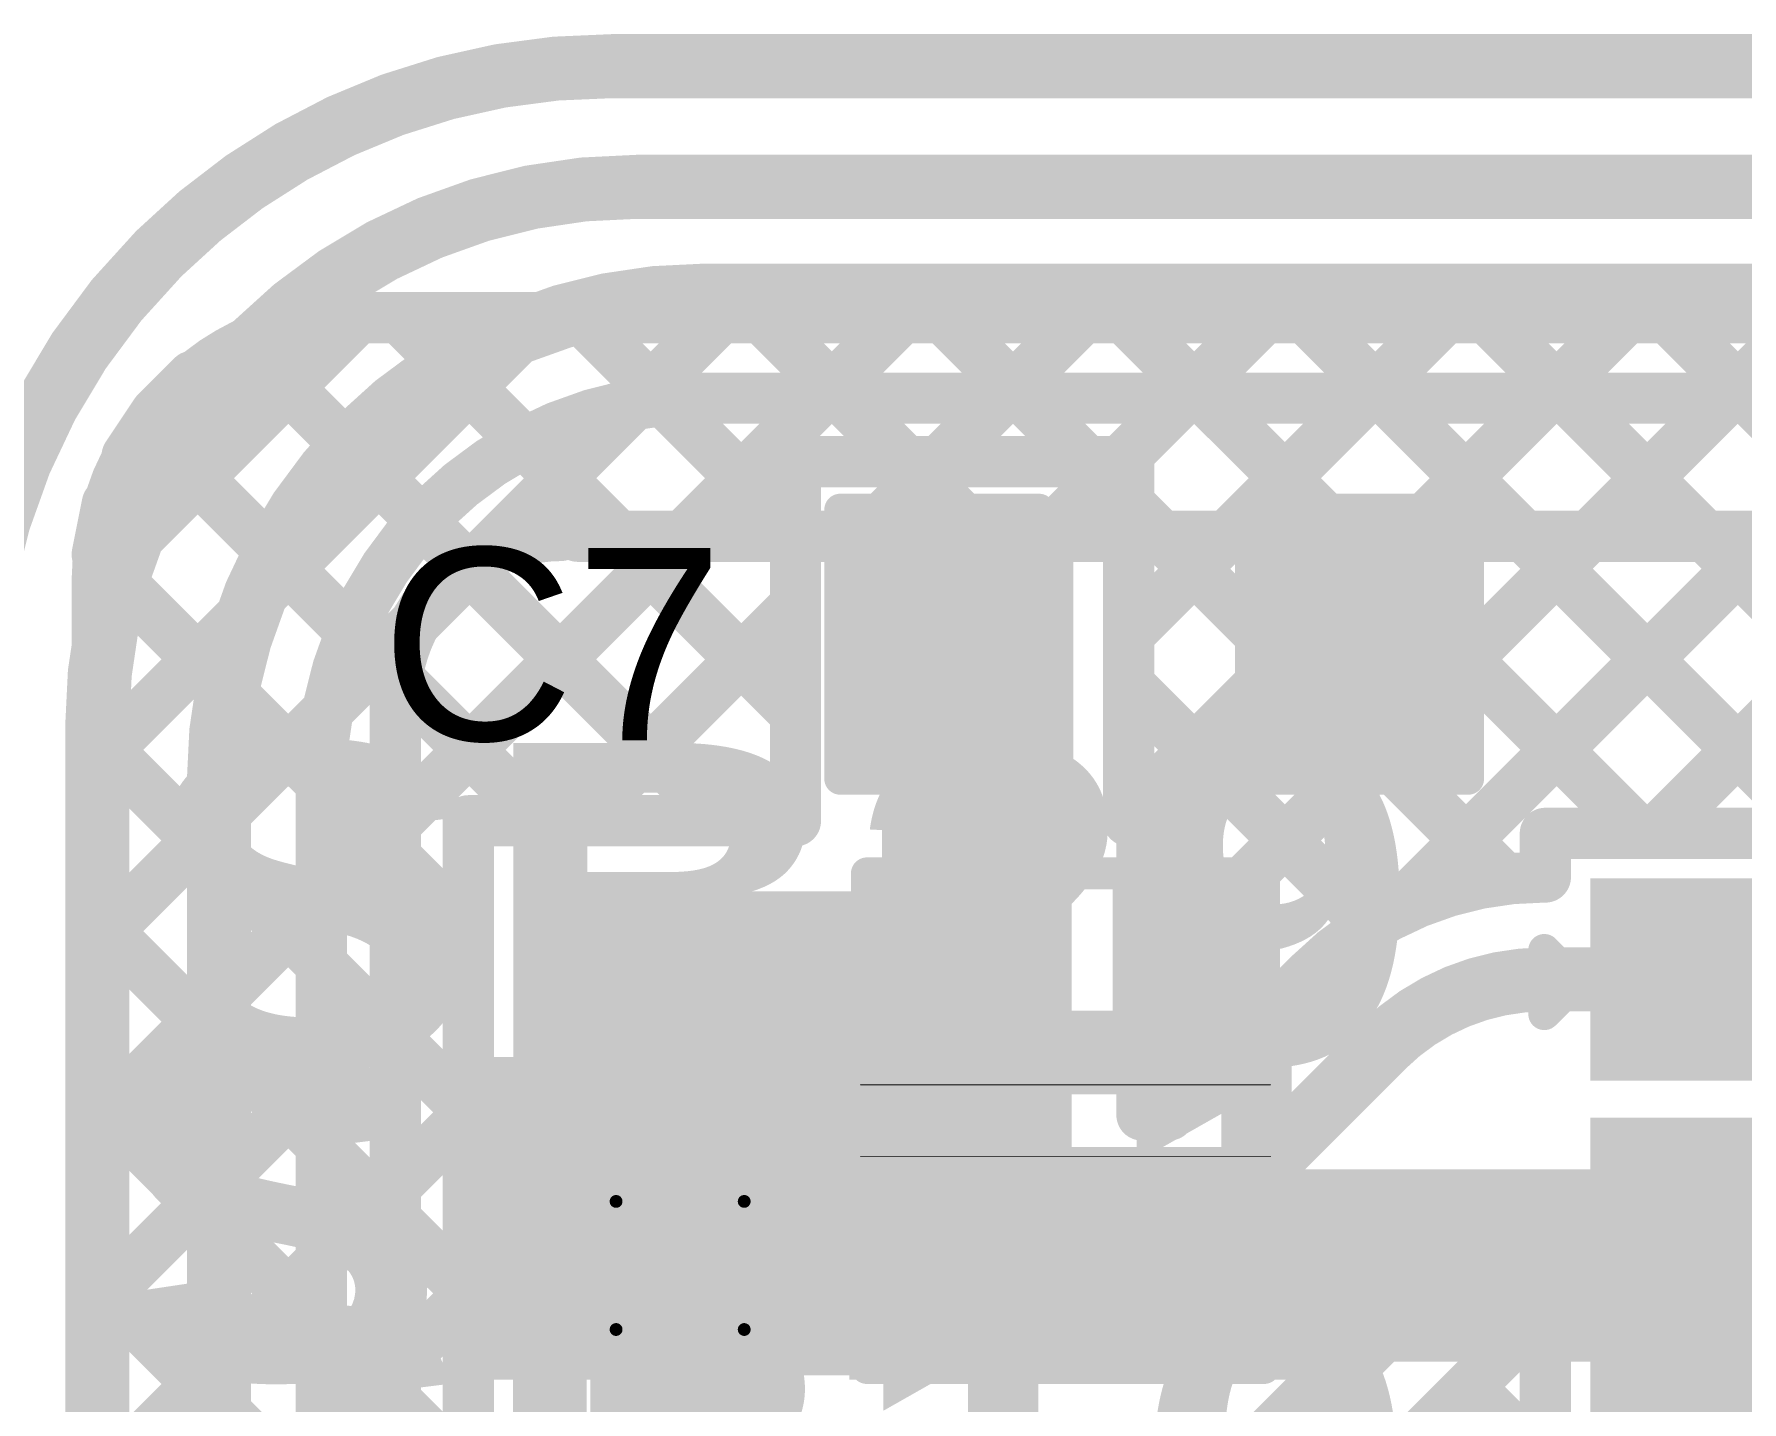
# Model space of a CAD drawing. Header units: inches. Extents: x -17 to 443, y -40 to 218.
# Drawn here: x 85.15 to 91.93, y 156.56 to 161.98 of the extents above; entities that cross this region are included whole.
import ezdxf

# ---------------------------------------------------------------- set-up
doc = ezdxf.new("R2010")
doc.units = ezdxf.units.IN
for name, color, linetype in [('Board Outline', 216, 'Continuous'), ('Bottom Layer', 5, 'Continuous'), ('Drill Drawing', 1, 'Continuous'), ('Fabrication', 76, 'Continuous'), ('Top Layer', 1, 'Continuous'), ('Top Overlay', 2, 'Continuous'), ('Top Paste', 8, 'Continuous'), ('Top Solder', 216, 'Continuous'), ('Via Holes', 16, 'Continuous')]:
    doc.layers.add(name, color=color, linetype=linetype)
doc.styles.add('Arial', font='', dxfattribs={"height": 0.2})
doc.styles.add('Arial Black_Bold', font='', dxfattribs={"height": 0.2})
doc.styles.get('Arial').set_extended_font_data('Arial')
doc.styles.get('Arial Black_Bold').set_extended_font_data('Arial Black', bold=True)

# ---------------------------------------------------------------- blocks, each defined once
blk = doc.blocks.new('S______B______0402_11')
at = {"layer": 'Top Layer'}
for points in [[(-0.6985, -0.3175), (-0.6985, 0.3175), (-0.2412999999999999, 0.3175), (-0.2413, -0.3175)], [(0.2412999999999999, -0.3175), (0.2413, 0.3175), (0.6985, 0.3175), (0.6985, -0.3175)]]:
    blk.add_hatch(color=1, dxfattribs=at).paths.add_polyline_path(points)
at = {"layer": 'Top Paste'}
for points in [[(-0.6985, -0.3175), (-0.6985, 0.3175), (-0.2412999999999999, 0.3175), (-0.2413, -0.3175)], [(0.2412999999999999, -0.3175), (0.2413, 0.3175), (0.6985, 0.3175), (0.6985, -0.3175)]]:
    blk.add_hatch(color=8, dxfattribs=at).paths.add_polyline_path(points)
at = {"layer": 'Top Solder'}
for points in [[(-0.75350116, -0.37250116), (-0.75350116, 0.37250116), (-0.1862988399999999, 0.37250116), (-0.18629884, -0.37250116)], [(0.1862988399999999, -0.37250116), (0.18629884, 0.37250116), (0.75350116, 0.37250116), (0.75350116, -0.37250116)]]:
    blk.add_hatch(color=216, dxfattribs=at).paths.add_polyline_path(points)
at = {"layer": 'Top Overlay'}
for points, const_width in [([(0.7874, 0.4064), (-0.7874, 0.4064)], 0.127), ([(-0.7874, 0.4064), (-0.7874, -0.4064)], 0.127), ([(0.7874, 0.4064), (0.7874, -0.4064)], 0.127), ([(0.7874, -0.4064), (-0.7874, -0.4064)], 0.127), ([(0.8128, -0.4318), (-0.8127974599999999, -0.4318)], 0.0032258)]:
    blk.add_lwpolyline(points, dxfattribs=dict(at, const_width=const_width))
for points, const_width in [([(-0.8191499999999999, 0.4064, 1), (-0.7556499999999999, 0.4064, 1)], 0.0635), ([(-0.8191499999999999, 0.4064, 1), (-0.7556499999999999, 0.4064, 1)], 0.0635), ([(0.7556499999999999, 0.4064, 1), (0.8191499999999999, 0.4064, 1)], 0.0635), ([(0.7556499999999999, 0.4064, 1), (0.8191499999999999, 0.4064, 1)], 0.0635), ([(-0.8191499999999999, -0.4064, 1), (-0.7556499999999999, -0.4064, 1)], 0.0635), ([(-0.8191499999999999, -0.4064, 1), (-0.7556499999999999, -0.4064, 1)], 0.0635), ([(0.7556499999999999, -0.4064, 1), (0.8191499999999999, -0.4064, 1)], 0.0635), ([(0.7556499999999999, -0.4064, 1), (0.8191499999999999, -0.4064, 1)], 0.0635), ([(-0.8136026399999999, -0.4318, 1), (-0.81199228, -0.4318, 1)], 0.0016129), ([(0.8119948199999999, -0.4318, 1), (0.81360518, -0.4318, 1)], 0.0016129)]:
    blk.add_lwpolyline(points, format="xyb", close=True, dxfattribs=dict(at, const_width=const_width))
at = {"layer": 'Top Overlay', "style": 'Arial Black_Bold'}
blk.add_text('SB11', height=1.27, rotation=-180, dxfattribs=at).set_placement((3.80616968, 0.4427321599999999))
blk = doc.blocks.new('SOT_23_5_28')
at = {"layer": 'Top Layer'}
for points in [[(-1.85000011, 1.25000004), (-0.74999977, 1.25000004), (-0.74999977, 0.65000124), (-1.85000011, 0.65000124)], [(0.74999977, 1.25000004), (1.85000011, 1.25000004), (1.85000011, 0.65000124), (0.74999977, 0.65000124)], [(-1.85000011, 0.2999994), (-0.74999977, 0.2999994), (-0.74999977, -0.2999994), (-1.85000011, -0.2999994)], [(-1.85000011, -0.65000124), (-0.74999977, -0.65000124), (-0.74999977, -1.25000004), (-1.85000011, -1.25000004)], [(0.74999977, -0.65000124), (1.85000011, -0.65000124), (1.85000011, -1.25000004), (0.74999977, -1.25000004)]]:
    blk.add_hatch(color=1, dxfattribs=at).paths.add_polyline_path(points)
at = {"layer": 'Top Paste'}
for points in [[(-1.85000011, 1.25000004), (-0.74999977, 1.25000004), (-0.74999977, 0.65000124), (-1.85000011, 0.65000124)], [(0.74999977, 1.25000004), (1.85000011, 1.25000004), (1.85000011, 0.65000124), (0.74999977, 0.65000124)], [(-1.85000011, 0.2999994), (-0.74999977, 0.2999994), (-0.74999977, -0.2999994), (-1.85000011, -0.2999994)], [(-1.85000011, -0.65000124), (-0.74999977, -0.65000124), (-0.74999977, -1.25000004), (-1.85000011, -1.25000004)], [(0.74999977, -0.65000124), (1.85000011, -0.65000124), (1.85000011, -1.25000004), (0.74999977, -1.25000004)]]:
    blk.add_hatch(color=8, dxfattribs=at).paths.add_polyline_path(points)
at = {"layer": 'Top Solder'}
for points in [[(-1.95160011, 1.35160004), (-0.6483997699999999, 1.35160004), (-0.6483997699999999, 0.54840124), (-1.95160011, 0.54840124)], [(0.6483997699999999, 1.35160004), (1.95160011, 1.35160004), (1.95160011, 0.54840124), (0.6483997699999999, 0.54840124)], [(-1.95160011, 0.4015993999999999), (-0.6483997699999999, 0.4015993999999999), (-0.6483997699999999, -0.4015993999999999), (-1.95160011, -0.4015993999999999)], [(-1.95160011, -0.54840124), (-0.6483997699999999, -0.54840124), (-0.6483997699999999, -1.35160004), (-1.95160011, -1.35160004)], [(0.6483997699999999, -0.54840124), (1.95160011, -0.54840124), (1.95160011, -1.35160004), (0.6483997699999999, -1.35160004)]]:
    blk.add_hatch(color=216, dxfattribs=at).paths.add_polyline_path(points)
at = {"layer": 'Top Overlay', "const_width": 0.127}
for points in [[(-0.87900256, 1.4986), (0.8735974400000001, 1.4986)], [(-0.87900256, 1.3986002), (-0.87900256, 1.4986)], [(0.8735974400000001, 1.3986002), (0.8735974400000001, 1.4986)], [(-2.1336, 1.0668), (-2.0066, 0.9397999999999999)], [(-2.1336, 0.8128), (-2.1336, 1.0668)], [(-2.1336, 0.8128), (-2.0066, 0.9397999999999999)], [(0.88000078, -0.41800018), (0.88000078, 0.43999912)], [(-0.87900256, -1.4986), (-0.87900256, -1.3986002)], [(0.8735974400000001, -1.4986), (0.8735974400000001, -1.3986002)], [(-0.87900256, -1.4986), (0.8735974400000001, -1.4986)]]:
    blk.add_lwpolyline(points, dxfattribs=at)
at = {"layer": 'Top Overlay', "const_width": 0.0635}
for points in [[(-0.9107525599999998, 1.4986, 1), (-0.8472525599999999, 1.4986, 1)], [(-0.9107525599999998, 1.4986, 1), (-0.8472525599999999, 1.4986, 1)], [(0.84184744, 1.4986, 1), (0.9053474399999999, 1.4986, 1)], [(0.84184744, 1.4986, 1), (0.9053474399999999, 1.4986, 1)], [(-0.9107525599999998, 1.3986002, 1), (-0.8472525599999999, 1.3986002, 1)], [(0.84184744, 1.3986002, 1), (0.9053474399999999, 1.3986002, 1)], [(-2.16535, 1.0668, 1), (-2.10185, 1.0668, 1)], [(-2.16535, 1.0668, 1), (-2.10185, 1.0668, 1)], [(-2.03835, 0.9397999999999999, 1), (-1.97485, 0.9397999999999999, 1)], [(-2.03835, 0.9397999999999999, 1), (-1.97485, 0.9397999999999999, 1)], [(-2.16535, 0.8128, 1), (-2.10185, 0.8128, 1)], [(-2.16535, 0.8128, 1), (-2.10185, 0.8128, 1)], [(0.84825078, 0.43999912, 1), (0.91175078, 0.43999912, 1)], [(0.84825078, -0.41800018, 1), (0.91175078, -0.41800018, 1)], [(-0.9107525599999998, -1.3986002, 1), (-0.8472525599999999, -1.3986002, 1)], [(0.84184744, -1.3986002, 1), (0.9053474399999999, -1.3986002, 1)], [(-0.9107525599999998, -1.4986, 1), (-0.8472525599999999, -1.4986, 1)], [(-0.9107525599999998, -1.4986, 1), (-0.8472525599999999, -1.4986, 1)], [(0.84184744, -1.4986, 1), (0.9053474399999999, -1.4986, 1)], [(0.84184744, -1.4986, 1), (0.9053474399999999, -1.4986, 1)]]:
    blk.add_lwpolyline(points, format="xyb", close=True, dxfattribs=at)
blk = doc.blocks.new('S______B______0402_138')
at = {"layer": 'Top Layer'}
for points in [[(-0.6985, -0.3175), (-0.6985, 0.3175), (-0.2412999999999999, 0.3175), (-0.2413, -0.3175)], [(0.2412999999999999, -0.3175), (0.2413, 0.3175), (0.6985, 0.3175), (0.6985, -0.3175)]]:
    blk.add_hatch(color=1, dxfattribs=at).paths.add_polyline_path(points)
at = {"layer": 'Top Paste'}
for points in [[(-0.6985, -0.3175), (-0.6985, 0.3175), (-0.2412999999999999, 0.3175), (-0.2413, -0.3175)], [(0.2412999999999999, -0.3175), (0.2413, 0.3175), (0.6985, 0.3175), (0.6985, -0.3175)]]:
    blk.add_hatch(color=8, dxfattribs=at).paths.add_polyline_path(points)
at = {"layer": 'Top Solder'}
for points in [[(-0.75350116, -0.37250116), (-0.75350116, 0.37250116), (-0.1862988399999999, 0.37250116), (-0.18629884, -0.37250116)], [(0.1862988399999999, -0.37250116), (0.18629884, 0.37250116), (0.75350116, 0.37250116), (0.75350116, -0.37250116)]]:
    blk.add_hatch(color=216, dxfattribs=at).paths.add_polyline_path(points)
at = {"layer": 'Top Overlay'}
for points, const_width in [([(-0.7874, 0.4064), (0.7874, 0.4064)], 0.127), ([(-0.7874, -0.4064), (-0.7874, 0.4064)], 0.127), ([(0.7874, -0.4064), (0.7874, 0.4064)], 0.127), ([(-0.7874, -0.4064), (0.7874, -0.4064)], 0.127), ([(-0.8128, -0.4318), (0.8127974599999999, -0.4318)], 0.0032258)]:
    blk.add_lwpolyline(points, dxfattribs=dict(at, const_width=const_width))
for points, const_width in [([(-0.8191499999999999, 0.4064, 1), (-0.7556499999999999, 0.4064, 1)], 0.0635), ([(-0.8191499999999999, 0.4064, 1), (-0.7556499999999999, 0.4064, 1)], 0.0635), ([(0.7556499999999999, 0.4064, 1), (0.8191499999999999, 0.4064, 1)], 0.0635), ([(0.7556499999999999, 0.4064, 1), (0.8191499999999999, 0.4064, 1)], 0.0635), ([(-0.8191499999999999, -0.4064, 1), (-0.7556499999999999, -0.4064, 1)], 0.0635), ([(-0.8191499999999999, -0.4064, 1), (-0.7556499999999999, -0.4064, 1)], 0.0635), ([(0.7556499999999999, -0.4064, 1), (0.8191499999999999, -0.4064, 1)], 0.0635), ([(0.7556499999999999, -0.4064, 1), (0.8191499999999999, -0.4064, 1)], 0.0635), ([(-0.81360518, -0.4318, 1), (-0.8119948199999999, -0.4318, 1)], 0.0016129), ([(0.81199228, -0.4318, 1), (0.8136026399999999, -0.4318, 1)], 0.0016129)]:
    blk.add_lwpolyline(points, format="xyb", close=True, dxfattribs=dict(at, const_width=const_width))
blk = doc.blocks.new('C___0603_257')
at = {"layer": 'Top Layer'}
for points in [[(-0.3809999999999999, 0.4445), (-0.3810000000000001, -0.4445), (-1.143, -0.4445), (-1.143, 0.4445)], [(1.143, 0.4445), (1.143, -0.4445), (0.3809999999999999, -0.4445), (0.3810000000000001, 0.4445)]]:
    blk.add_hatch(color=1, dxfattribs=at).paths.add_polyline_path(points)
at = {"layer": 'Top Paste'}
for points in [[(-0.3809999999999999, 0.4445), (-0.3810000000000001, -0.4445), (-1.143, -0.4445), (-1.143, 0.4445)], [(1.143, 0.4445), (1.143, -0.4445), (0.3809999999999999, -0.4445), (0.3810000000000001, 0.4445)]]:
    blk.add_hatch(color=8, dxfattribs=at).paths.add_polyline_path(points)
at = {"layer": 'Top Solder'}
for points in [[(-0.3210001199999999, 0.5044998799999999), (-0.3210001200000001, -0.50449988), (-1.20299988, -0.5044998799999999), (-1.20299988, 0.50449988)], [(1.20299988, 0.5044998799999999), (1.20299988, -0.50449988), (0.3210001199999999, -0.5044998799999999), (0.3210001200000001, 0.50449988)]]:
    blk.add_hatch(color=216, dxfattribs=at).paths.add_polyline_path(points)
at = {"layer": 'Top Overlay', "const_width": 0.127}
for points in [[(-1.2446, -0.5334), (-1.2446, 0.5334)], [(-1.2446, 0.5334), (-0.4571999999999999, 0.5334)], [(0.4571999999999999, 0.5334), (1.2446, 0.5334)], [(1.2446, -0.5334), (1.2446, 0.5334)], [(-1.2446, -0.5334), (-0.4571999999999999, -0.5334)], [(0.4571999999999999, -0.5334), (1.2446, -0.5334)]]:
    blk.add_lwpolyline(points, dxfattribs=at)
at = {"layer": 'Top Overlay', "const_width": 0.0635}
for points in [[(-1.27635, 0.5334, 1), (-1.21285, 0.5334, 1)], [(-1.27635, 0.5334, 1), (-1.21285, 0.5334, 1)], [(-0.4889499999999999, 0.5334, 1), (-0.42545, 0.5334, 1)], [(0.42545, 0.5334, 1), (0.4889499999999999, 0.5334, 1)], [(1.21285, 0.5334, 1), (1.27635, 0.5334, 1)], [(1.21285, 0.5334, 1), (1.27635, 0.5334, 1)], [(-1.27635, -0.5334, 1), (-1.21285, -0.5334, 1)], [(-1.27635, -0.5334, 1), (-1.21285, -0.5334, 1)], [(-0.4889499999999999, -0.5334, 1), (-0.42545, -0.5334, 1)], [(0.42545, -0.5334, 1), (0.4889499999999999, -0.5334, 1)], [(1.21285, -0.5334, 1), (1.27635, -0.5334, 1)], [(1.21285, -0.5334, 1), (1.27635, -0.5334, 1)]]:
    blk.add_lwpolyline(points, format="xyb", close=True, dxfattribs=at)

msp = doc.modelspace()

# ---------------------------------------------------------------- hatches: boundary and pattern name
at = {"layer": 'Bottom Layer'}
h = msp.add_hatch(color=5, dxfattribs=at)
edge = h.paths.add_edge_path()
edge.add_arc((87.71589771999999, 157.10027), 0.2999994, 0, 360)
at = {"layer": 'Top Layer'}
msp.add_hatch(color=1, dxfattribs=at).paths.add_polyline_path([(87.15557371999999, 156.66518832), (89.26771579999999, 156.66518832), (89.26771579999999, 158.58446312), (87.15557371999999, 158.58446312)])
h = msp.add_hatch(color=1, dxfattribs=at)
edge = h.paths.add_edge_path()
edge.add_arc((87.71589771999999, 157.10027), 0.2999994, 0, 360)
at = {"layer": 'Via Holes'}
h = msp.add_hatch(color=7, dxfattribs=at)
edge = h.paths.add_edge_path()
edge.add_arc((87.71589771999999, 157.10027), 0.1499997, 0, 360)

# ---------------------------------------------------------------- linework, layer by layer
at = {"layer": 'Board Outline', "const_width": 0.127}
for points in [[(85.64865014, 161.11287056, -0.198912367379658), (87.44386118, 161.8564708)], [(84.90435394, 159.31598058, -0.198912367379658), (85.64865014, 161.11287056)]]:
    msp.add_lwpolyline(points, format="xyb", dxfattribs=at)
msp.add_lwpolyline([(87.44386118, 161.8564708), (92.08491362, 161.8564708)], dxfattribs=at)
at = {"layer": 'Board Outline', "const_width": 0.0635}
for points in [[(87.41211118, 161.8564708, 1), (87.47561118, 161.8564708, 1)], [(87.41211118, 161.8564708, 1), (87.47561118, 161.8564708, 1)], [(85.61690014, 161.11287056, 1), (85.68040013999999, 161.11287056, 1)], [(85.61690014, 161.11287056, 1), (85.68040013999999, 161.11287056, 1)]]:
    msp.add_lwpolyline(points, format="xyb", close=True, dxfattribs=at)
at = {"layer": 'Bottom Layer'}
for points, const_width in [([(85.40449772, 159.10568636), (87.15828136, 160.85947)], 0.2032), ([(85.40452058, 159.82413044), (86.43983474, 160.8594446)], 0.2032), ([(86.44685783999999, 160.85947), (94.39171875999999, 160.85947)], 0.2032), ([(86.6025954, 160.85947), (87.46988855999999, 159.99217684)], 0.2032), ([(86.93414414, 159.91691156), (87.87670257999999, 160.85947)], 0.2032), ([(87.32101662, 160.85947), (88.18830469999999, 159.99218192)], 0.2032), ([(87.72783317999999, 159.99217938), (88.5951238, 160.85947)], 0.2032), ([(88.03943783999999, 160.85947), (88.90672337999999, 159.99218446)], 0.2032), ([(88.44625694, 159.99218192), (89.31354501999999, 160.85947)], 0.2032), ([(88.75785906, 160.85947), (89.62513951999999, 159.99218954)], 0.2032), ([(89.16468323999999, 159.992187), (90.03196623999999, 160.85947)], 0.2032), ([(89.47628028, 160.85947), (90.3435582, 159.99219208)], 0.2032), ([(89.883107, 159.99218954), (90.75038746, 160.85947)], 0.2032), ([(90.1947015, 160.85947), (91.06197434, 159.99219716)], 0.2032), ([(90.6015333, 159.99219462), (91.46880868, 160.85947)], 0.2032), ([(90.91312271999999, 160.85947), (91.78039301999999, 159.9921997)], 0.2032), ([(91.31995706, 159.99219716), (92.18722989999999, 160.85947)], 0.2032), ([(91.63154394, 160.85947), (92.49880916, 159.99220478)], 0.2032), ([(85.98974928, 160.7538949), (86.86765202, 159.87599216)], 0.2032), ([(85.63719981999999, 160.48157134), (85.78238875999999, 160.62676028)], 0.2032), ([(85.52312841999999, 160.31084778), (85.63719981999999, 160.48157134)], 0.2032), ([(85.60015646, 160.4250665), (86.59337774, 159.43184522)], 0.2032), ([(85.40449517999998, 159.91976906), (85.44455351999999, 160.12115042)], 0.2032), ([(87.31029527999999, 159.99217684), (96.90856919999999, 159.99222764)], 0.2032), ([(85.40772605999999, 159.89907568), (86.58631145999999, 158.72049028)], 0.2032), ([(85.40449772, 154.02499548), (85.40449772, 159.8171048)], 0.2032), ([(85.40449772, 154.02499548), (85.40449772, 159.8171048)], 0.2032), ([(85.40449772, 158.38726514), (86.66470856, 159.64747598)], 0.2032), ([(86.58630638, 155.4358588), (86.58631145999999, 159.33547254)], 0.2032), ([(85.40449772, 159.1838828), (86.58630892, 158.0020716)], 0.2032), ([(85.40449772, 157.66884392), (86.58631145999999, 158.85065766)], 0.2032), ([(85.40449772, 158.46546158), (86.58630892, 157.28365038)], 0.2032), ([(85.40449772, 156.9504227), (86.58630892, 158.1322339)], 0.2032), ([(85.40449772, 157.74704036), (86.58630892, 156.56522916)], 0.2032), ([(85.40449772, 156.23200148), (86.58630892, 157.41381268)], 0.2032), ([(87.71589771999999, 157.10027), (96.93873424, 157.10027)], 0.7619999999999999), ([(85.40449772, 157.02861914), (86.58630638, 155.84681048)], 0.2032), ([(85.40449772, 155.51358026), (86.58630892, 156.69539146)], 0.2032)]:
    msp.add_lwpolyline(points, dxfattribs=dict(at, const_width=const_width))
at = {"layer": 'Bottom Layer', "const_width": 0.2032}
for points in [[(86.24432585999999, 160.83960212, -0.0483778138955558), (86.44457946, 160.85946492)], [(86.04886524, 160.78049632, -0.0486870133613458), (86.24266724, 160.83927192)], [(85.86780642, 160.68383408, -0.0488768431472529), (86.04706183999998, 160.77974956)], [(85.48397178, 160.21631406, -0.148237221109719), (85.8676972, 160.68376296)], [(85.40449772, 159.81710988, -0.0984089282695155), (85.4837127, 160.21568922)], [(86.97471302, 159.93691914, -0.052184667661703), (87.10510138, 159.9800712)], [(87.10510138, 159.9800712, -0.0521842091016199), (87.24159843999999, 159.99529342)], [(86.85608232, 159.86770414, -0.0521848807511441), (86.97471302, 159.93691914)], [(86.75435532, 159.77542848, -0.0521842617416438), (86.85608232, 159.86770414)], [(86.67393383999999, 159.66409266, -0.0521843571345277), (86.75435532, 159.77542848)], [(86.61831038, 159.5385176, -0.0521843458859258), (86.67393383999999, 159.66409266)], [(86.58988778, 159.40414652, -0.05218431240815), (86.61831038, 159.5385176)]]:
    msp.add_lwpolyline(points, format="xyb", dxfattribs=at)
at = {"layer": 'Bottom Layer'}
for points, const_width in [([(86.38903474, 160.8594446, 1), (86.49063474, 160.8594446, 1)], 0.1016), ([(86.39377945999999, 160.85946492, 1), (86.49537946, 160.85946492, 1)], 0.1016), ([(86.39605784, 160.85947, 1), (86.49765784, 160.85947, 1)], 0.1016), ([(86.5517954, 160.85947, 1), (86.6533954, 160.85947, 1)], 0.1016), ([(87.10748136, 160.85947, 1), (87.20908136, 160.85947, 1)], 0.1016), ([(87.27021662, 160.85947, 1), (87.37181661999999, 160.85947, 1)], 0.1016), ([(87.82590257999999, 160.85947, 1), (87.92750258, 160.85947, 1)], 0.1016), ([(87.98863784, 160.85947, 1), (88.09023784, 160.85947, 1)], 0.1016), ([(88.54432379999999, 160.85947, 1), (88.64592379999999, 160.85947, 1)], 0.1016), ([(88.70705905999999, 160.85947, 1), (88.80865906, 160.85947, 1)], 0.1016), ([(89.26274502, 160.85947, 1), (89.36434501999999, 160.85947, 1)], 0.1016), ([(89.42548027999999, 160.85947, 1), (89.52708027999999, 160.85947, 1)], 0.1016), ([(89.98116624, 160.85947, 1), (90.08276624, 160.85947, 1)], 0.1016), ([(90.1439015, 160.85947, 1), (90.2455015, 160.85947, 1)], 0.1016), ([(90.69958745999999, 160.85947, 1), (90.80118746, 160.85947, 1)], 0.1016), ([(90.86232272, 160.85947, 1), (90.96392271999999, 160.85947, 1)], 0.1016), ([(91.41800868, 160.85947, 1), (91.51960867999999, 160.85947, 1)], 0.1016), ([(91.58074393999999, 160.85947, 1), (91.68234394, 160.85947, 1)], 0.1016), ([(86.19186724, 160.83927192, 1), (86.29346724, 160.83927192, 1)], 0.1016), ([(86.19352586, 160.83960212, 1), (86.29512586, 160.83960212, 1)], 0.1016), ([(85.93894928, 160.7538949, 1), (86.04054928, 160.7538949, 1)], 0.1016), ([(85.99626184, 160.77974956, 1), (86.09786184, 160.77974956, 1)], 0.1016), ([(85.99806524, 160.78049632, 1), (86.09966524, 160.78049632, 1)], 0.1016), ([(85.8168972, 160.68376296, 1), (85.91849719999999, 160.68376296, 1)], 0.1016), ([(85.81700642, 160.68383408, 1), (85.91860641999999, 160.68383408, 1)], 0.1016), ([(85.73158876, 160.62676028, 1), (85.83318876, 160.62676028, 1)], 0.1016), ([(85.58639982, 160.48157134, 1), (85.68799982, 160.48157134, 1)], 0.1016), ([(85.58639982, 160.48157134, 1), (85.68799982, 160.48157134, 1)], 0.1016), ([(85.54935646, 160.4250665, 1), (85.65095645999999, 160.4250665, 1)], 0.1016), ([(85.47232842, 160.31084778, 1), (85.57392841999999, 160.31084778, 1)], 0.1016), ([(85.43291269999999, 160.21568922, 1), (85.5345127, 160.21568922, 1)], 0.1016), ([(85.43317178, 160.21631406, 1), (85.53477178, 160.21631406, 1)], 0.1016), ([(85.39375351999999, 160.12115042, 1), (85.49535352, 160.12115042, 1)], 0.1016), ([(87.05430138, 159.9800712, 1), (87.15590137999999, 159.9800712, 1)], 0.1016), ([(87.05430138, 159.9800712, 1), (87.15590137999999, 159.9800712, 1)], 0.1016), ([(87.19079844, 159.99529342, 1), (87.29239843999999, 159.99529342, 1)], 0.1016), ([(87.25949528, 159.99217684, 1), (87.36109528, 159.99217684, 1)], 0.1016), ([(87.41908855999999, 159.99217684, 1), (87.52068856, 159.99217684, 1)], 0.1016), ([(87.67703318, 159.99217938, 1), (87.77863318, 159.99217938, 1)], 0.1016), ([(88.1375047, 159.99218192, 1), (88.2391047, 159.99218192, 1)], 0.1016), ([(88.39545694, 159.99218192, 1), (88.49705694, 159.99218192, 1)], 0.1016), ([(88.85592338, 159.99218446, 1), (88.95752338, 159.99218446, 1)], 0.1016), ([(89.11388323999999, 159.992187, 1), (89.21548324, 159.992187, 1)], 0.1016), ([(89.57433952, 159.99218954, 1), (89.67593952, 159.99218954, 1)], 0.1016), ([(89.832307, 159.99218954, 1), (89.93390699999999, 159.99218954, 1)], 0.1016), ([(90.2927582, 159.99219208, 1), (90.3943582, 159.99219208, 1)], 0.1016), ([(90.55073329999999, 159.99219462, 1), (90.6523333, 159.99219462, 1)], 0.1016), ([(91.01117434, 159.99219716, 1), (91.11277433999999, 159.99219716, 1)], 0.1016), ([(91.26915705999998, 159.99219716, 1), (91.37075705999999, 159.99219716, 1)], 0.1016), ([(91.72959302, 159.9921997, 1), (91.83119301999999, 159.9921997, 1)], 0.1016), ([(85.35369518, 159.91976906, 1), (85.45529518, 159.91976906, 1)], 0.1016), ([(86.88334413999999, 159.91691156, 1), (86.98494414, 159.91691156, 1)], 0.1016), ([(86.92391301999999, 159.93691914, 1), (87.02551301999999, 159.93691914, 1)], 0.1016), ([(86.92391301999999, 159.93691914, 1), (87.02551301999999, 159.93691914, 1)], 0.1016), ([(85.35692605999999, 159.89907568, 1), (85.45852606, 159.89907568, 1)], 0.1016), ([(86.80528232, 159.86770414, 1), (86.90688232, 159.86770414, 1)], 0.1016), ([(86.80528232, 159.86770414, 1), (86.90688232, 159.86770414, 1)], 0.1016), ([(86.81685202, 159.87599216, 1), (86.91845201999999, 159.87599216, 1)], 0.1016), ([(85.35369771999999, 159.81710988, 1), (85.45529771999999, 159.81710988, 1)], 0.1016), ([(85.35369771999999, 159.8171048, 1), (85.45529771999999, 159.8171048, 1)], 0.1016), ([(85.35369771999999, 159.8171048, 1), (85.45529771999999, 159.8171048, 1)], 0.1016), ([(85.35372058, 159.82413044, 1), (85.45532058, 159.82413044, 1)], 0.1016), ([(86.70355531999999, 159.77542848, 1), (86.80515532, 159.77542848, 1)], 0.1016), ([(86.70355531999999, 159.77542848, 1), (86.80515532, 159.77542848, 1)], 0.1016), ([(86.61390855999998, 159.64747598, 1), (86.71550855999999, 159.64747598, 1)], 0.1016), ([(86.62313384, 159.66409266, 1), (86.72473384, 159.66409266, 1)], 0.1016), ([(86.62313384, 159.66409266, 1), (86.72473384, 159.66409266, 1)], 0.1016), ([(86.56751038, 159.5385176, 1), (86.66911038, 159.5385176, 1)], 0.1016), ([(86.56751038, 159.5385176, 1), (86.66911038, 159.5385176, 1)], 0.1016), ([(86.54257774, 159.43184522, 1), (86.64417773999999, 159.43184522, 1)], 0.1016), ([(86.53908778, 159.40414652, 1), (86.64068778, 159.40414652, 1)], 0.1016), ([(86.53551146, 159.33547254, 1), (86.63711146, 159.33547254, 1)], 0.1016), ([(85.35369771999999, 159.1838828, 1), (85.45529771999999, 159.1838828, 1)], 0.1016), ([(85.35369771999999, 159.10568636, 1), (85.45529771999999, 159.10568636, 1)], 0.1016), ([(86.53551146, 158.85065766, 1), (86.63711146, 158.85065766, 1)], 0.1016), ([(86.53551146, 158.72049028, 1), (86.63711146, 158.72049028, 1)], 0.1016), ([(85.35369771999999, 158.46546158, 1), (85.45529771999999, 158.46546158, 1)], 0.1016), ([(85.35369771999999, 158.38726514, 1), (85.45529771999999, 158.38726514, 1)], 0.1016), ([(86.53550892, 158.1322339, 1), (86.63710892, 158.1322339, 1)], 0.1016), ([(86.53550892, 158.0020716, 1), (86.63710892, 158.0020716, 1)], 0.1016), ([(85.35369771999999, 157.74704036, 1), (85.45529771999999, 157.74704036, 1)], 0.1016), ([(85.35369771999999, 157.66884392, 1), (85.45529771999999, 157.66884392, 1)], 0.1016), ([(86.53550892, 157.41381268, 1), (86.63710892, 157.41381268, 1)], 0.1016), ([(87.52539772, 157.10027, 1), (87.90639772, 157.10027, 1)], 0.3809999999999999), ([(86.53550892, 157.28365038, 1), (86.63710892, 157.28365038, 1)], 0.1016), ([(85.35369771999999, 157.02861914, 1), (85.45529771999999, 157.02861914, 1)], 0.1016), ([(85.35369771999999, 156.9504227, 1), (85.45529771999999, 156.9504227, 1)], 0.1016), ([(86.53550892, 156.69539146, 1), (86.63710892, 156.69539146, 1)], 0.1016), ([(86.53550892, 156.56522916, 1), (86.63710892, 156.56522916, 1)], 0.1016)]:
    msp.add_lwpolyline(points, format="xyb", close=True, dxfattribs=dict(at, const_width=const_width))
at = {"layer": 'Drill Drawing', "const_width": 0.0508}
for points in [[(87.46189772, 157.35427), (87.96989771999999, 157.35427)], [(87.46189772, 156.84627), (87.46189772, 157.35427)], [(87.96989771999999, 156.84627), (87.96989771999999, 157.35427)], [(87.46189772, 156.84627), (87.96989771999999, 156.84627)]]:
    msp.add_lwpolyline(points, dxfattribs=at)
at = {"layer": 'Drill Drawing', "const_width": 0.0254}
for points in [[(87.44919771999999, 157.35427, 1), (87.47459772, 157.35427, 1)], [(87.44919771999999, 157.35427, 1), (87.47459772, 157.35427, 1)], [(87.95719772, 157.35427, 1), (87.98259771999999, 157.35427, 1)], [(87.95719772, 157.35427, 1), (87.98259771999999, 157.35427, 1)], [(87.44919771999999, 156.84627, 1), (87.47459772, 156.84627, 1)], [(87.44919771999999, 156.84627, 1), (87.47459772, 156.84627, 1)], [(87.95719772, 156.84627, 1), (87.98259771999999, 156.84627, 1)], [(87.95719772, 156.84627, 1), (87.98259771999999, 156.84627, 1)]]:
    msp.add_lwpolyline(points, format="xyb", close=True, dxfattribs=at)
at = {"layer": 'Fabrication', "const_width": 0.254}
for points in [[(85.64865014, 161.11287056, -0.198912367379658), (87.44386118, 161.8564708)], [(84.90435394, 159.31598058, -0.198912367379658), (85.64865014, 161.11287056)]]:
    msp.add_lwpolyline(points, format="xyb", dxfattribs=at)
msp.add_lwpolyline([(87.44386118, 161.8564708), (92.08491362, 161.8564708)], dxfattribs=at)
at = {"layer": 'Fabrication', "const_width": 0.127}
for points in [[(87.38036118, 161.8564708, 1), (87.50736117999999, 161.8564708, 1)], [(87.38036118, 161.8564708, 1), (87.50736117999999, 161.8564708, 1)], [(85.58515014, 161.11287056, 1), (85.71215014, 161.11287056, 1)], [(85.58515014, 161.11287056, 1), (85.71215014, 161.11287056, 1)]]:
    msp.add_lwpolyline(points, format="xyb", close=True, dxfattribs=at)
at = {"layer": 'Top Layer'}
for points, const_width in [([(85.40449772, 159.2401438, -0.4142135623730951), (87.54227094, 161.37791702)], 0.254), ([(85.88709772, 159.0283332, -0.4142135623730951), (87.80488154, 160.94611702)], 0.254), ([(86.29349771999999, 159.0283332, -0.4142135623730951), (87.80488154, 160.53971702)], 0.2032), ([(90.2146913, 158.25702664, -0.198722891921458), (91.14240852, 158.64090192)], 0.2032), ([(90.50185099999999, 157.96944784, -0.1987229143080081), (91.14240852, 158.23450192)], 0.254), ([(90.50138363999999, 157.96898048, -0.0001822490500377), (90.50185099999999, 157.96944784)], 0.254), ([(90.74941972, 157.10027, -0.198912367379658), (91.19419404, 157.28450128)], 0.254), ([(91.03678769999999, 156.81290202, -0.1434630849081762), (91.14660714, 156.87295524)], 0.2032)]:
    msp.add_lwpolyline(points, format="xyb", dxfattribs=dict(at, const_width=const_width))
for points, const_width in [([(87.54227094, 161.37791702), (92.28978747999999, 161.37791702)], 0.254), ([(87.80488154, 160.94611702), (92.68928883999999, 160.94611702)], 0.254), ([(91.57850366, 158.81390132), (93.42551292, 160.66091058)], 0.2032), ([(86.29349771999999, 158.55784392), (88.27537081999999, 160.53971702)], 0.2032), ([(86.31831097999999, 159.3010784), (87.53213634, 160.51490376)], 0.2032), ([(87.64886204, 160.53164236), (88.17309772, 160.00740668)], 0.2032), ([(87.80488154, 160.53971702), (92.68928883999999, 160.53971702)], 0.2032), ([(88.35920859999999, 160.53971702), (88.61095562, 160.28797)], 0.2032), ([(88.74204502, 160.28797), (88.99379203999999, 160.53971702)], 0.2032), ([(89.07762982, 160.53971702), (89.32937684, 160.28797)], 0.2032), ([(89.46046623999999, 160.28797), (89.71221326, 160.53971702)], 0.2032), ([(89.49389771999999, 158.88455904), (91.14905569999999, 160.53971702)], 0.2032), ([(89.49389771999999, 159.60298026), (90.43063448, 160.53971702)], 0.2032), ([(89.5471158, 158.2193559), (91.86747692, 160.53971702)], 0.2032), ([(89.79605104, 160.53971702), (91.52186674, 158.81390132)], 0.2032), ([(90.51447225999999, 160.53971702), (92.24028795999999, 158.81390132)], 0.2032), ([(90.54150039999999, 158.49531928), (92.58589813999998, 160.53971702)], 0.2032), ([(91.23289348, 160.53971702), (93.5997874, 158.1728231)], 0.2032), ([(91.9513147, 160.53971702), (93.74660702, 158.7444247)], 0.2032), ([(87.0979081, 160.36417508), (88.17309772, 159.28898546)], 0.2032), ([(88.17309772, 160.28797), (89.49389771999999, 160.28797)], 0.2032), ([(88.17309772, 158.86386312), (88.17309772, 160.28797)], 0.2032), ([(89.49389771999999, 158.86386312), (89.49389771999999, 160.28797)], 0.2032), ([(89.49389771999999, 160.12344912), (90.98581752, 158.63152932)], 0.2032), ([(86.6923336, 160.05132836), (87.87979884, 158.86386312)], 0.2032), ([(88.83349772, 158.31762088), (88.83349772, 159.56407)], 0.635), ([(87.31793814, 158.86386312), (88.17309772, 159.7190227)], 0.2032), ([(86.41148326, 159.61375748), (87.16137762, 158.86386312)], 0.2032), ([(89.49389771999999, 159.4050279), (90.45336239999999, 158.44556322)], 0.2032), ([(85.40449772, 139.68230382), (85.40449772, 159.2401438)], 0.254), ([(85.88709772, 152.23179866), (85.88709772, 159.0283332)], 0.254), ([(86.29349771999999, 152.23179866), (86.29349771999999, 159.0283332)], 0.2032), ([(86.29349771999999, 159.0133218), (86.87617372, 158.4306458)], 0.2032), ([(88.03635936, 158.86386312), (88.17309772, 159.00060148)], 0.2032), ([(86.87617372, 158.86386312), (88.17309772, 158.86386312)], 0.2032), ([(86.87617372, 156.81758832), (86.87617372, 158.86386312)], 0.2032), ([(89.5471158, 157.69717), (89.5471158, 158.86386312)], 0.2032), ([(91.14660714, 158.81390132), (92.80541002, 158.81390132)], 0.2032), ([(91.14660714, 158.64090192), (91.14660714, 158.81390132)], 0.2032), ([(89.5471158, 158.6333886), (90.0690858, 158.1114186)], 0.2032), ([(88.78283995999999, 158.26696312), (88.83349772, 158.31762088)], 0.635), ([(86.29349771999999, 157.8394227), (86.87617372, 158.4220987)], 0.2032), ([(86.29349771999999, 158.29490058), (86.87617372, 157.71222458)], 0.2032), ([(88.21164476, 157.70132036), (88.75893348, 158.24860908)], 0.3048), ([(89.65483719999999, 157.69717), (90.21366259999999, 158.2559954)], 0.2032), ([(91.14240852, 158.23450192), (91.97600857999998, 158.23450192)], 0.254), ([(89.84558612, 157.31318296), (90.50138363999999, 157.96898048)], 0.254), ([(89.5471158, 157.91496738), (89.70987646, 157.75220926)], 0.2032), ([(88.21164476, 157.62482572), (88.21164476, 157.70132036)], 0.3048), ([(86.29349771999999, 157.12100148), (86.87617372, 157.70367748)], 0.2032), ([(87.70149337999999, 157.11467434), (88.21164476, 157.62482572)], 0.3048), ([(89.5471158, 157.69717), (89.65483719999999, 157.69717)], 0.2032), ([(86.29349771999999, 157.57647936), (86.87617372, 156.99380336)], 0.2032), ([(87.74129772, 141.89806012), (87.74129772, 157.07487)], 0.7619999999999999), ([(91.19419404, 157.28450128), (91.97600857999998, 157.28450128)], 0.254), ([(87.30797371999999, 156.81758832), (87.60505974, 157.11467434)], 0.3048), ([(87.60505974, 157.11467434), (87.70149337999999, 157.11467434)], 0.3048), ([(87.71589771999999, 157.10027), (87.74129772, 157.07487)], 0.3048), ([(87.71589771999999, 157.10027), (87.72710419999999, 157.11147648)], 0.254), ([(87.72710419999999, 157.11147648), (88.75893348, 157.11147648)], 0.254), ([(88.77013996, 157.12268296), (88.77648995999999, 157.12903296)], 0.3048), ([(88.75893348, 157.11147648), (88.77013996, 157.12268296)], 0.254), ([(89.83497908, 156.18582936), (90.74941972, 157.10027)], 0.254), ([(86.29349771999999, 156.40258026), (86.87617372, 156.98525626)], 0.2032), ([(86.29349771999999, 156.85805814), (87.08089772, 156.07065814)], 0.2032), ([(91.14660714, 156.70510188), (91.14660714, 156.87295524)], 0.2032), ([(91.14660714, 156.70510188), (91.14660714, 156.87295524)], 0.2032), ([(86.87617372, 156.38578832), (86.87617372, 156.81758832)], 0.2032), ([(90.22186425999999, 155.99797858), (91.03643464, 156.81254896)], 0.2032), ([(91.14660714, 155.75510124), (91.14660714, 156.70510188)], 0.2032), ([(90.8429857, 156.61910002), (91.14660714, 156.31547604)], 0.2032)]:
    msp.add_lwpolyline(points, dxfattribs=dict(at, const_width=const_width))
for points, const_width in [([(87.47877093999999, 161.37791702, 1), (87.60577094, 161.37791702, 1)], 0.127), ([(87.47877093999999, 161.37791702, 1), (87.60577094, 161.37791702, 1)], 0.127), ([(87.74138153999999, 160.94611702, 1), (87.86838154, 160.94611702, 1)], 0.127), ([(87.74138153999999, 160.94611702, 1), (87.86838154, 160.94611702, 1)], 0.127), ([(87.48133634, 160.51490376, 1), (87.58293633999999, 160.51490376, 1)], 0.1016), ([(87.59806204, 160.53164236, 1), (87.69966203999999, 160.53164236, 1)], 0.1016), ([(87.75408153999999, 160.53971702, 1), (87.85568153999999, 160.53971702, 1)], 0.1016), ([(87.75408153999999, 160.53971702, 1), (87.85568153999999, 160.53971702, 1)], 0.1016), ([(88.22457082, 160.53971702, 1), (88.32617082, 160.53971702, 1)], 0.1016), ([(88.30840859999999, 160.53971702, 1), (88.4100086, 160.53971702, 1)], 0.1016), ([(88.94299204, 160.53971702, 1), (89.04459204, 160.53971702, 1)], 0.1016), ([(89.02682982, 160.53971702, 1), (89.12842982, 160.53971702, 1)], 0.1016), ([(89.66141325999999, 160.53971702, 1), (89.76301326, 160.53971702, 1)], 0.1016), ([(89.74525104, 160.53971702, 1), (89.84685103999999, 160.53971702, 1)], 0.1016), ([(90.37983448, 160.53971702, 1), (90.48143447999999, 160.53971702, 1)], 0.1016), ([(90.46367226, 160.53971702, 1), (90.56527226, 160.53971702, 1)], 0.1016), ([(91.0982557, 160.53971702, 1), (91.1998557, 160.53971702, 1)], 0.1016), ([(91.18209348, 160.53971702, 1), (91.28369348, 160.53971702, 1)], 0.1016), ([(91.81667691999999, 160.53971702, 1), (91.91827692, 160.53971702, 1)], 0.1016), ([(91.90051469999999, 160.53971702, 1), (92.00211469999999, 160.53971702, 1)], 0.1016), ([(87.0471081, 160.36417508, 1), (87.1487081, 160.36417508, 1)], 0.1016), ([(88.12229771999999, 160.28797, 1), (88.22389772, 160.28797, 1)], 0.1016), ([(88.12229771999999, 160.28797, 1), (88.22389772, 160.28797, 1)], 0.1016), ([(88.56015561999999, 160.28797, 1), (88.66175562, 160.28797, 1)], 0.1016), ([(88.69124502, 160.28797, 1), (88.79284502, 160.28797, 1)], 0.1016), ([(89.27857684, 160.28797, 1), (89.38017683999999, 160.28797, 1)], 0.1016), ([(89.40966623999999, 160.28797, 1), (89.51126624, 160.28797, 1)], 0.1016), ([(89.44309772, 160.28797, 1), (89.54469771999999, 160.28797, 1)], 0.1016), ([(89.44309772, 160.28797, 1), (89.54469771999999, 160.28797, 1)], 0.1016), ([(89.44309772, 160.12344912, 1), (89.54469771999999, 160.12344912, 1)], 0.1016), ([(86.64153359999999, 160.05132836, 1), (86.7431336, 160.05132836, 1)], 0.1016), ([(88.12229771999999, 160.00740668, 1), (88.22389772, 160.00740668, 1)], 0.1016), ([(88.67474771999998, 159.56407, 1), (88.99224772, 159.56407, 1)], 0.3175), ([(88.12229771999999, 159.7190227, 1), (88.22389772, 159.7190227, 1)], 0.1016), ([(86.36068325999999, 159.61375748, 1), (86.46228325999999, 159.61375748, 1)], 0.1016), ([(89.44309772, 159.60298026, 1), (89.54469771999999, 159.60298026, 1)], 0.1016), ([(89.44309772, 159.4050279, 1), (89.54469771999999, 159.4050279, 1)], 0.1016), ([(86.26751098, 159.3010784, 1), (86.36911097999999, 159.3010784, 1)], 0.1016), ([(85.34099772, 159.2401438, 1), (85.46799772, 159.2401438, 1)], 0.127), ([(85.34099772, 159.2401438, 1), (85.46799772, 159.2401438, 1)], 0.127), ([(88.12229771999999, 159.28898546, 1), (88.22389772, 159.28898546, 1)], 0.1016), ([(85.82359772, 159.0283332, 1), (85.95059772, 159.0283332, 1)], 0.127), ([(85.82359772, 159.0283332, 1), (85.95059772, 159.0283332, 1)], 0.127), ([(86.24269772, 159.0283332, 1), (86.34429772, 159.0283332, 1)], 0.1016), ([(86.24269772, 159.0283332, 1), (86.34429772, 159.0283332, 1)], 0.1016), ([(86.24269772, 159.0133218, 1), (86.34429772, 159.0133218, 1)], 0.1016), ([(88.12229771999999, 159.00060148, 1), (88.22389772, 159.00060148, 1)], 0.1016), ([(86.82537372, 158.86386312, 1), (86.92697372, 158.86386312, 1)], 0.1016), ([(86.82537372, 158.86386312, 1), (86.92697372, 158.86386312, 1)], 0.1016), ([(87.11057761999999, 158.86386312, 1), (87.21217761999999, 158.86386312, 1)], 0.1016), ([(87.26713814, 158.86386312, 1), (87.36873814, 158.86386312, 1)], 0.1016), ([(87.82899884, 158.86386312, 1), (87.93059883999999, 158.86386312, 1)], 0.1016), ([(87.98555936, 158.86386312, 1), (88.08715935999999, 158.86386312, 1)], 0.1016), ([(88.12229771999999, 158.86386312, 1), (88.22389772, 158.86386312, 1)], 0.1016), ([(88.12229771999999, 158.86386312, 1), (88.22389772, 158.86386312, 1)], 0.1016), ([(89.44309772, 158.88455904, 1), (89.54469771999999, 158.88455904, 1)], 0.1016), ([(89.44309772, 158.86386312, 1), (89.54469771999999, 158.86386312, 1)], 0.1016), ([(89.4963158, 158.86386312, 1), (89.5979158, 158.86386312, 1)], 0.1016), ([(91.09580713999999, 158.81390132, 1), (91.19740714, 158.81390132, 1)], 0.1016), ([(91.09580713999999, 158.81390132, 1), (91.19740714, 158.81390132, 1)], 0.1016), ([(91.47106674, 158.81390132, 1), (91.57266673999999, 158.81390132, 1)], 0.1016), ([(91.52770366, 158.81390132, 1), (91.62930366, 158.81390132, 1)], 0.1016), ([(89.4963158, 158.6333886, 1), (89.5979158, 158.6333886, 1)], 0.1016), ([(90.93501752, 158.63152932, 1), (91.03661752, 158.63152932, 1)], 0.1016), ([(91.09160852, 158.64090192, 1), (91.19320852, 158.64090192, 1)], 0.1016), ([(91.09580713999999, 158.64090192, 1), (91.19740714, 158.64090192, 1)], 0.1016), ([(86.24269772, 158.55784392, 1), (86.34429772, 158.55784392, 1)], 0.1016), ([(88.62408996, 158.26696312, 1), (88.94158995999999, 158.26696312, 1)], 0.3175), ([(88.67474771999998, 158.31762088, 1), (88.99224772, 158.31762088, 1)], 0.3175), ([(88.67474771999998, 158.31762088, 1), (88.99224772, 158.31762088, 1)], 0.3175), ([(90.4907004, 158.49531928, 1), (90.59230039999998, 158.49531928, 1)], 0.1016), ([(86.82537372, 158.4306458, 1), (86.92697372, 158.4306458, 1)], 0.1016), ([(86.82537372, 158.4220987, 1), (86.92697372, 158.4220987, 1)], 0.1016), ([(90.4025624, 158.44556322, 1), (90.5041624, 158.44556322, 1)], 0.1016), ([(86.24269772, 158.29490058, 1), (86.34429772, 158.29490058, 1)], 0.1016), ([(88.68273348, 158.24860908, 1), (88.83513348, 158.24860908, 1)], 0.1524), ([(89.4963158, 158.2193559, 1), (89.5979158, 158.2193559, 1)], 0.1016), ([(90.1628626, 158.2559954, 1), (90.2644626, 158.2559954, 1)], 0.1016), ([(90.16389129999999, 158.25702664, 1), (90.2654913, 158.25702664, 1)], 0.1016), ([(91.07890852, 158.23450192, 1), (91.20590852, 158.23450192, 1)], 0.127), ([(91.07890852, 158.23450192, 1), (91.20590852, 158.23450192, 1)], 0.127), ([(91.91250858, 158.23450192, 1), (92.03950858, 158.23450192, 1)], 0.127), ([(90.01828579999999, 158.1114186, 1), (90.11988579999999, 158.1114186, 1)], 0.1016), ([(90.43788364, 157.96898048, 1), (90.56488363999999, 157.96898048, 1)], 0.127), ([(90.43788364, 157.96898048, 1), (90.56488363999999, 157.96898048, 1)], 0.127), ([(90.438351, 157.96944784, 1), (90.56535099999999, 157.96944784, 1)], 0.127), ([(90.438351, 157.96944784, 1), (90.56535099999999, 157.96944784, 1)], 0.127), ([(89.4963158, 157.91496738, 1), (89.5979158, 157.91496738, 1)], 0.1016), ([(86.24269772, 157.8394227, 1), (86.34429772, 157.8394227, 1)], 0.1016), ([(88.13544476, 157.70132036, 1), (88.28784475999998, 157.70132036, 1)], 0.1524), ([(88.13544476, 157.70132036, 1), (88.28784475999998, 157.70132036, 1)], 0.1524), ([(89.65907646, 157.75220926, 1), (89.76067646, 157.75220926, 1)], 0.1016), ([(86.82537372, 157.71222458, 1), (86.92697372, 157.71222458, 1)], 0.1016), ([(86.82537372, 157.70367748, 1), (86.92697372, 157.70367748, 1)], 0.1016), ([(88.13544476, 157.62482572, 1), (88.28784475999998, 157.62482572, 1)], 0.1524), ([(88.13544476, 157.62482572, 1), (88.28784475999998, 157.62482572, 1)], 0.1524), ([(89.4963158, 157.69717, 1), (89.5979158, 157.69717, 1)], 0.1016), ([(89.4963158, 157.69717, 1), (89.5979158, 157.69717, 1)], 0.1016), ([(89.6040372, 157.69717, 1), (89.7056372, 157.69717, 1)], 0.1016), ([(89.6040372, 157.69717, 1), (89.7056372, 157.69717, 1)], 0.1016), ([(86.24269772, 157.57647936, 1), (86.34429772, 157.57647936, 1)], 0.1016), ([(87.55079771999999, 157.07487, 1), (87.93179771999999, 157.07487, 1)], 0.3809999999999999), ([(89.78208612, 157.31318296, 1), (89.90908612, 157.31318296, 1)], 0.127), ([(91.13069404, 157.28450128, 1), (91.25769403999999, 157.28450128, 1)], 0.127), ([(91.13069404, 157.28450128, 1), (91.25769403999999, 157.28450128, 1)], 0.127), ([(91.91250858, 157.28450128, 1), (92.03950858, 157.28450128, 1)], 0.127), ([(87.52885973999999, 157.11467434, 1), (87.68125974, 157.11467434, 1)], 0.1524), ([(87.52885973999999, 157.11467434, 1), (87.68125974, 157.11467434, 1)], 0.1524), ([(87.62529338, 157.11467434, 1), (87.77769337999999, 157.11467434, 1)], 0.1524), ([(87.62529338, 157.11467434, 1), (87.77769337999999, 157.11467434, 1)], 0.1524), ([(87.63969772, 157.10027, 1), (87.79209771999999, 157.10027, 1)], 0.1524), ([(87.6636042, 157.11147648, 1), (87.79060419999999, 157.11147648, 1)], 0.127), ([(87.6636042, 157.11147648, 1), (87.79060419999999, 157.11147648, 1)], 0.127), ([(88.69393996, 157.12268296, 1), (88.84633996, 157.12268296, 1)], 0.1524), ([(88.70028995999999, 157.12903296, 1), (88.85268995999999, 157.12903296, 1)], 0.1524), ([(88.69543347999999, 157.11147648, 1), (88.82243348, 157.11147648, 1)], 0.127), ([(88.69543347999999, 157.11147648, 1), (88.82243348, 157.11147648, 1)], 0.127), ([(88.70663996, 157.12268296, 1), (88.83363996, 157.12268296, 1)], 0.127), ([(86.24269772, 157.12100148, 1), (86.34429772, 157.12100148, 1)], 0.1016), ([(87.66509771999999, 157.07487, 1), (87.81749771999999, 157.07487, 1)], 0.1524), ([(87.65239772, 157.10027, 1), (87.77939771999999, 157.10027, 1)], 0.127), ([(90.68591971999999, 157.10027, 1), (90.81291972, 157.10027, 1)], 0.127), ([(90.68591971999999, 157.10027, 1), (90.81291972, 157.10027, 1)], 0.127), ([(86.82537372, 156.99380336, 1), (86.92697372, 156.99380336, 1)], 0.1016), ([(86.82537372, 156.98525626, 1), (86.92697372, 156.98525626, 1)], 0.1016), ([(86.24269772, 156.85805814, 1), (86.34429772, 156.85805814, 1)], 0.1016), ([(87.23177372, 156.81758832, 1), (87.38417371999999, 156.81758832, 1)], 0.1524), ([(91.09580713999999, 156.87295524, 1), (91.19740714, 156.87295524, 1)], 0.1016), ([(91.09580713999999, 156.87295524, 1), (91.19740714, 156.87295524, 1)], 0.1016), ([(91.09580713999999, 156.87295524, 1), (91.19740714, 156.87295524, 1)], 0.1016), ([(86.82537372, 156.81758832, 1), (86.92697372, 156.81758832, 1)], 0.1016), ([(86.82537372, 156.81758832, 1), (86.92697372, 156.81758832, 1)], 0.1016), ([(90.98563464, 156.81254896, 1), (91.08723464, 156.81254896, 1)], 0.1016), ([(90.9859877, 156.81290202, 1), (91.0875877, 156.81290202, 1)], 0.1016), ([(91.09580713999999, 156.70510188, 1), (91.19740714, 156.70510188, 1)], 0.1016), ([(91.09580713999999, 156.70510188, 1), (91.19740714, 156.70510188, 1)], 0.1016), ([(91.09580713999999, 156.70510188, 1), (91.19740714, 156.70510188, 1)], 0.1016), ([(90.79218569999999, 156.61910002, 1), (90.8937857, 156.61910002, 1)], 0.1016)]:
    msp.add_lwpolyline(points, format="xyb", close=True, dxfattribs=dict(at, const_width=const_width))

# ---------------------------------------------------------------- block references
for name, p in [('C___0603_257', (89.59549772, 159.56407)), ('SOT_23_5_28', (93.27600852, 157.28450128)), ('S______B______0402_138', (89.24396172, 158.24860908))]:
    msp.add_blockref(name, p)
at = {"rotation": 180}
msp.add_blockref('S______B______0402_11', (89.24396172, 157.10027), dxfattribs=at)

# ---------------------------------------------------------------- texts
at = {"layer": 'Top Overlay'}
for s, height, style, p in [('C7', 0.7619999999999999, 'Arial', (86.52805402, 159.18319446)), ('SB29', 1.27, 'Arial Black_Bold', (85.56479204, 157.90276776)), ('SB11', 1.27, 'Arial Black_Bold', (85.43779203999999, 156.64697652)), ('SB10', 1.27, 'Arial Black_Bold', (85.56244507999999, 155.65986648))]:
    msp.add_text(s, height=height, dxfattribs=dict(at, style=style)).set_placement(p)

doc.saveas('drawing.dxf')
